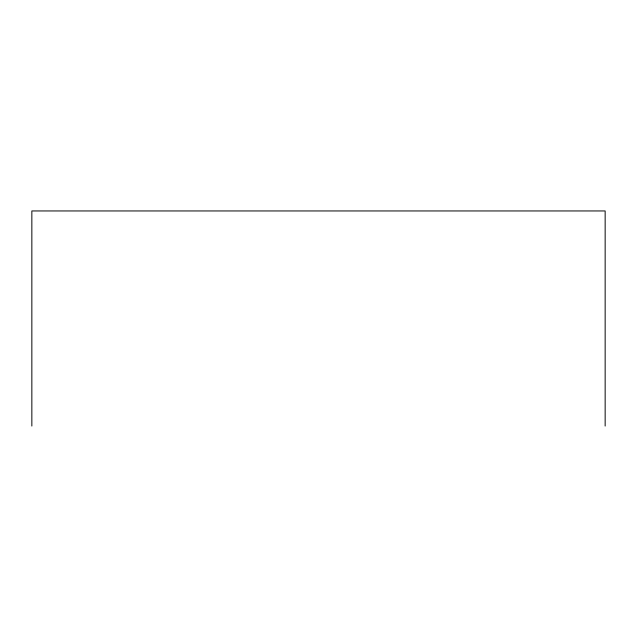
<?xml version="1.0" encoding="UTF-8"?>
<svg xmlns="http://www.w3.org/2000/svg" width="637" height="637" viewBox="0 0 637 637"><rect width="100%" height="100%" fill="white"/><g stroke="black" fill="none" stroke-linecap="round" stroke-linejoin="round"><path stroke-width="0.96" d="M605.15 426.049L605.15 210.951L31.85 210.951L31.85 426.049"/></g></svg>
